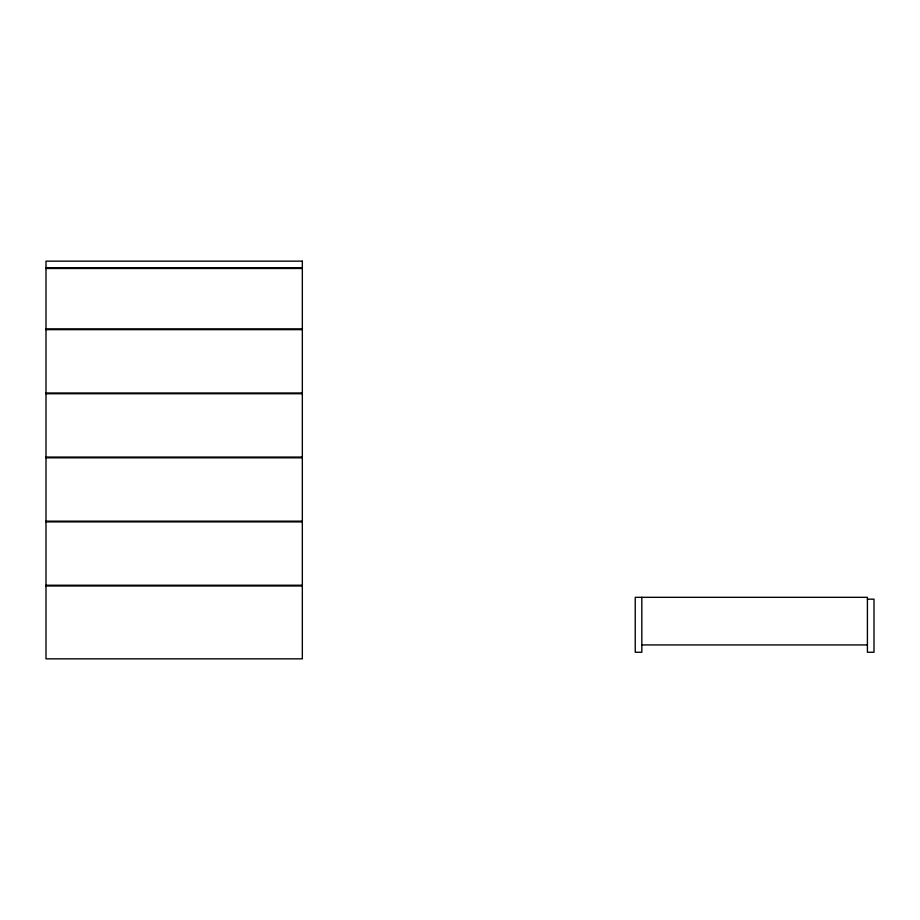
<?xml version="1.0" encoding="UTF-8"?>
<svg xmlns="http://www.w3.org/2000/svg" width="920" height="920" viewBox="0 0 920 920"><rect width="100%" height="100%" fill="white"/><g stroke="black" fill="none" stroke-linecap="round" stroke-linejoin="round"><path stroke-width="1.38" d="M46 267.743L302.335 267.743M46 268.479L302.335 268.479M46 328.9L302.335 328.9M46 329.636L302.335 329.636M46 392.989L302.335 392.989M46 393.725L302.335 393.725M46 457.067L302.335 457.067M46 457.803L302.335 457.803M46 521.157L302.335 521.157M46 521.893L302.335 521.893M46 585.235L302.335 585.235M46 585.971L302.335 585.971M867.41 599.161L874 599.161L874 652.257L867.41 652.257L867.41 597.321L635.237 597.321L635.237 652.257L641.827 652.257L641.827 597.321M641.827 644.931L867.41 644.931M302.335 261.154L46 261.154L46 658.846L302.335 658.846L302.335 261.154"/></g></svg>
